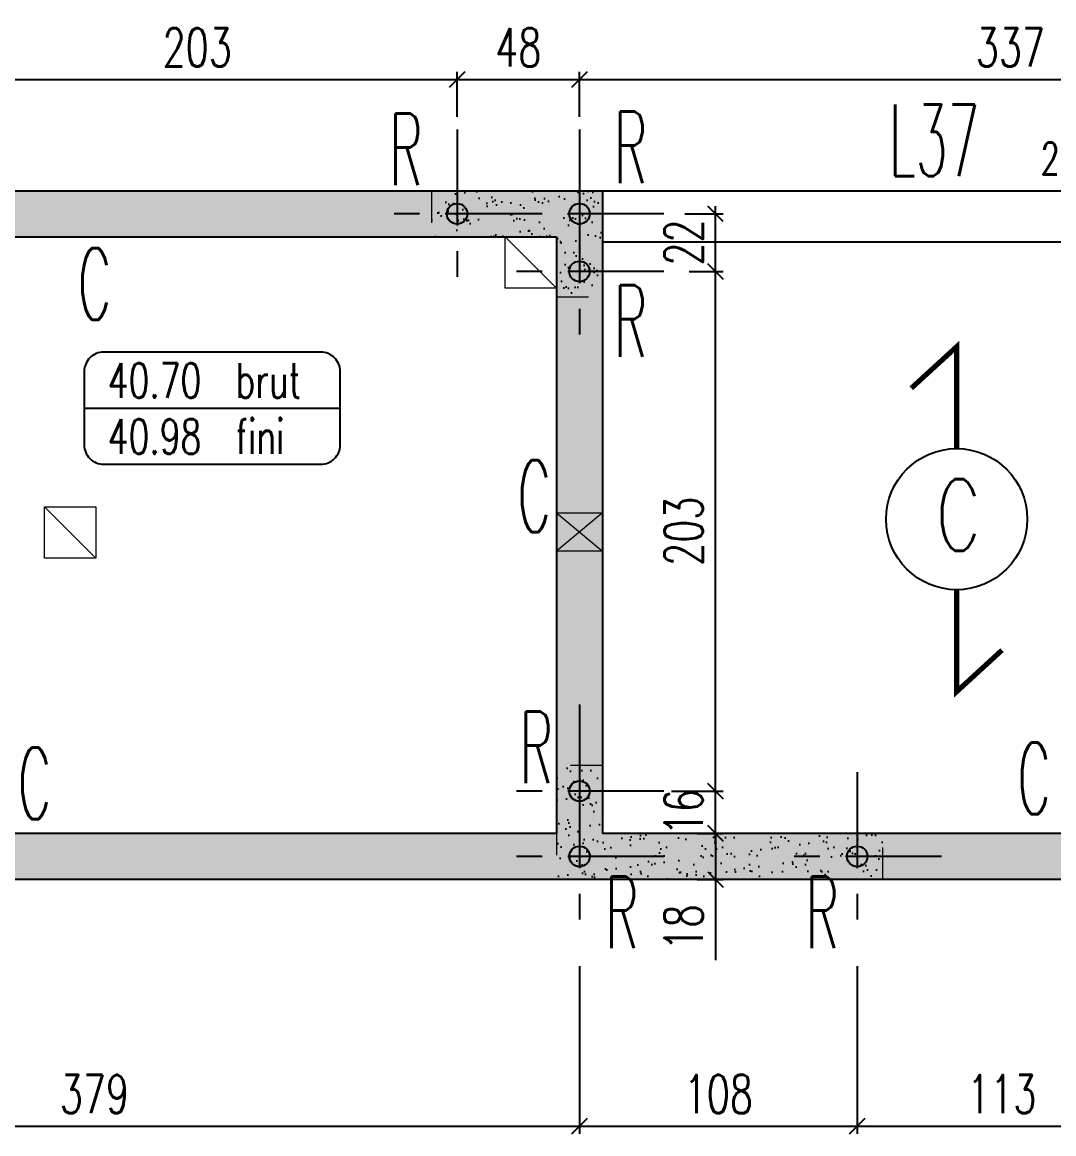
# Model space of a CAD drawing. Extents: x 308 to 787, y -199 to -146.
# Drawn here: x 412.823 to 416.853, y -185.29 to -180.948 of the extents above; entities that cross this region are included whole.
import ezdxf
from ezdxf.enums import TextEntityAlignment as Align

# ---------------------------------------------------------------- set-up
doc = ezdxf.new("R2010")
doc.units = 0
doc.header["$LTSCALE"] = 0.5
doc.header["$MEASUREMENT"] = 0
for name, pattern in [('AXES2', [1.125, 0.75, -0.125, 0.125, -0.125]), ('CACHE', [0.375, 0.25, -0.125]), ('DISCONTINU2', [0.375, 0.25, -0.125])]:
    doc.linetypes.add(name, pattern=pattern)
doc.layers.get('DEFPOINTS').update_dxf_attribs({"linetype": 'CONTINUOUS'})
doc.layers.add('00 - RESERVATIONS SPEC Plombier', color=90, linetype='CONTINUOUS', lineweight=20)
for name, color, linetype in [('AXES', 6, 'AXES2'), ('COTATION', 7, 'CONTINUOUS'), ('HABILLAGE', 7, 'CONTINUOUS'), ('MURS', 3, 'CONTINUOUS'), ('PLANCHER', 7, 'CONTINUOUS'), ('POCHAGE', 254, 'CONTINUOUS'), ('POUTRES', 2, 'CONTINUOUS'), ('RAID', 1, 'CONTINUOUS'), ('RDC', 7, 'DISCONTINU2'), ('REPERAGE', 4, 'CONTINUOUS'), ('REPERE-CHAI', 4, 'CONTINUOUS'), ('REPERE-POUT', 4, 'CONTINUOUS'), ('REPERE-RAID', 4, 'CONTINUOUS')]:
    doc.layers.add(name, color=color, linetype=linetype)
doc.styles.add('ROMANS8', font='romans.shx', dxfattribs={"width": 0.7})
doc.styles.get("Standard").update_dxf_attribs({"font": 'txt.shx'})
doc.dimstyles.new('COT50 cm', dxfattribs={"dimtxt": 0.15, "dimasz": 0.06, "dimexe": 0.03, "dimexo": 0.1, "dimgap": 0.05, "dimtad": 1, "dimdec": 0, "dimlfac": 100, "dimzin": 0, "dimdsep": 46, "dimtxsty": 'ROMANS8', "dimblk1": 'OBLIQUE', "dimblk2": 'OBLIQUE', "dimsah": 1, "dimcen": 0.03, "dimdle": 0.03, "dimclrt": 1, "dimadec": 0, "dimazin": 0, "dimtfac": 1, "dimtdec": 0, "dimtmove": 0, "dimatfit": 3, "dimfxl": 0, "dimtolj": 1, "dimtzin": 0, "dimlwd": -1, "dimlwe": -1, "dimarcsym": 0})
pattern_1 = [(37.5, (-167.69736, -4e-07), (-0.004409535, 0.134877664), [0, -0.1064, 0, -0.119, 0, -0.11375]), (7.5, (-167.69736, -4e-07), (0.12388437, 0.197550225), [0, -0.0574, 0, -0.0959, 0, -0.03675]), (327.5, (-167.78346, -4e-07), (0.21798993, 0.000396134), [0, -0.035, 0, -0.126, 0, -0.1645]), (317.5, (-167.78346, -4e-07), (0.21042886, 0.06143729), [0, -0.0175, 0, -0.0826, 0, -0.0945])]
pattern_2 = [(37.5, (-513.79323, 160.44126), (-0.004409535, 0.134877664), [0, -0.1064, 0, -0.119, 0, -0.11375]), (7.5, (-513.79323, 160.44126), (0.12388437, 0.197550225), [0, -0.0574, 0, -0.0959, 0, -0.03675]), (327.5, (-513.87933, 160.44126), (0.21798993, 0.000396134), [0, -0.035, 0, -0.126, 0, -0.1645]), (317.5, (-513.87933, 160.44126), (0.21042886, 0.06143729), [0, -0.0175, 0, -0.0826, 0, -0.0945])]

# ---------------------------------------------------------------- blocks, each defined once
blk = doc.blocks.new('139')
at = {"layer": 'HABILLAGE', "color": 7}
blk.add_line((-0.6648, 0), (0.6648, 0), dxfattribs=at)
at = {"layer": 'HABILLAGE'}
blk.add_lwpolyline([(-0.5648, -0.291), (0.5648, -0.291, 0.414214), (0.6648, -0.191), (0.6648, 0.191, 0.414214), (0.5648, 0.291), (-0.5648, 0.291, 0.414214), (-0.6648, 0.191), (-0.6648, -0.191, 0.414214)], format="xyb", close=True, dxfattribs=at)
at = {"layer": 'HABILLAGE', "color": 1, "width": 0.7}
for s, p in [('brut', (0.1215, 0.054)), ('fini', (0.1215, -0.237))]:
    blk.add_text(s, height=0.18, dxfattribs=at).set_placement(p)
for tag, p in [('NIVBRUT', (-0.5425, 0.054)), ('NIVFINI', (-0.5425, -0.237))]:
    blk.add_attdef(tag, p, '', height=0.18, dxfattribs=at)
blk = doc.blocks.new('_Oblique')
at = {"layer": 'COTATION', "color": 0, "lineweight": -2}
blk.add_line((-0.5, -0.5), (0.5, 0.5), dxfattribs=at)
blk = doc.blocks.new('*D437')
at = {"layer": 'COTATION', "color": 0, "transparency": 16777216}
for p, q in [((415.4593, -184.1162), (415.5615, -184.1162)), ((415.5315, -184.1162), (415.5315, -184.3263)), ((415.4593, -184.2963), (415.5615, -184.2963)), ((415.5315, -184.2963), (415.5315, -184.6113))]:
    blk.add_line(p, q, dxfattribs=at)
at = {"layer": 'DEFPOINTS', "color": 0, "transparency": 16777216}
for p in [(415.3593, -184.1162), (415.5315, -184.1162), (415.3593, -184.2963)]:
    blk.add_point(p, dxfattribs=at)
at = {"layer": 'COTATION', "color": 0, "transparency": 16777216, "xscale": 0.06, "yscale": 0.06, "zscale": 0.06}
for p, rotation in [((415.5315, -184.1162), 90), ((415.5315, -184.2963), 270)]:
    blk.add_blockref('_Oblique', p, dxfattribs=dict(at, rotation=rotation))
at = {"layer": 'COTATION', "color": 1, "transparency": 16777216, "insert": (415.4065, -184.4838), "char_height": 0.15, "attachment_point": 5, "rotation": 90, "style": 'ROMANS8'}
blk.add_mtext('\\A1;18', dxfattribs=at)
blk = doc.blocks.new('*D438')
at = {"layer": 'COTATION', "color": 0, "transparency": 16777216}
for p, q in [((415.5315, -184.1462), (415.5315, -183.9213)), ((415.3594, -183.9513), (415.5615, -183.9513)), ((415.4593, -184.1162), (415.5615, -184.1162))]:
    blk.add_line(p, q, dxfattribs=at)
at = {"layer": 'DEFPOINTS', "color": 0, "transparency": 16777216}
for p in [(415.2594, -183.9513), (415.5315, -183.9513), (415.3593, -184.1162)]:
    blk.add_point(p, dxfattribs=at)
at = {"layer": 'COTATION', "color": 0, "transparency": 16777216, "xscale": 0.06, "yscale": 0.06, "zscale": 0.06}
for p, rotation in [((415.5315, -183.9513), 90), ((415.5315, -184.1162), 270)]:
    blk.add_blockref('_Oblique', p, dxfattribs=dict(at, rotation=rotation))
at = {"layer": 'COTATION', "color": 1, "transparency": 16777216, "insert": (415.4065, -184.0337), "char_height": 0.15, "attachment_point": 5, "rotation": 90, "style": 'ROMANS8'}
blk.add_mtext('\\A1;16', dxfattribs=at)
blk = doc.blocks.new('*D439')
at = {"layer": 'COTATION', "color": 0, "transparency": 16777216}
for p, q in [((415.5315, -183.9813), (415.5315, -181.8913)), ((415.4285, -181.9213), (415.5615, -181.9213)), ((415.3594, -183.9513), (415.5615, -183.9513))]:
    blk.add_line(p, q, dxfattribs=at)
at = {"layer": 'DEFPOINTS', "color": 0, "transparency": 16777216}
for p in [(415.3285, -181.9213), (415.5315, -181.9213), (415.2594, -183.9513)]:
    blk.add_point(p, dxfattribs=at)
at = {"layer": 'COTATION', "color": 0, "transparency": 16777216, "xscale": 0.06, "yscale": 0.06, "zscale": 0.06}
for p, rotation in [((415.5315, -181.9213), 90), ((415.5315, -183.9513), 270)]:
    blk.add_blockref('_Oblique', p, dxfattribs=dict(at, rotation=rotation))
at = {"layer": 'COTATION', "color": 1, "transparency": 16777216, "insert": (415.4065, -182.9363), "char_height": 0.15, "attachment_point": 5, "rotation": 90, "style": 'ROMANS8'}
blk.add_mtext('\\A1;203', dxfattribs=at)
blk = doc.blocks.new('*D440')
at = {"layer": 'COTATION', "color": 0, "transparency": 16777216}
for p, q in [((415.5315, -181.9513), (415.5315, -181.6663)), ((415.411, -181.6963), (415.5615, -181.6963)), ((415.4285, -181.9213), (415.5615, -181.9213))]:
    blk.add_line(p, q, dxfattribs=at)
at = {"layer": 'DEFPOINTS', "color": 0, "transparency": 16777216}
for p in [(415.311, -181.6963), (415.5315, -181.6963), (415.3285, -181.9213)]:
    blk.add_point(p, dxfattribs=at)
at = {"layer": 'COTATION', "color": 0, "transparency": 16777216, "xscale": 0.06, "yscale": 0.06, "zscale": 0.06}
for p, rotation in [((415.5315, -181.6963), 90), ((415.5315, -181.9213), 270)]:
    blk.add_blockref('_Oblique', p, dxfattribs=dict(at, rotation=rotation))
at = {"layer": 'COTATION', "color": 1, "transparency": 16777216, "insert": (415.4065, -181.8088), "char_height": 0.15, "attachment_point": 5, "rotation": 90, "style": 'ROMANS8'}
blk.add_mtext('\\A1;22', dxfattribs=at)
blk = doc.blocks.new('*D657')
at = {"layer": 'COTATION', "color": 0, "transparency": 16777216}
for p, q in [((411.2097, -184.3963), (411.2097, -185.2895)), ((414.9999, -184.6351), (414.9999, -185.2895)), ((411.1797, -185.2595), (415.0299, -185.2595))]:
    blk.add_line(p, q, dxfattribs=at)
at = {"layer": 'DEFPOINTS', "color": 0, "transparency": 16777216}
for p in [(411.2097, -184.2963), (414.9999, -184.5351), (414.9999, -185.2595)]:
    blk.add_point(p, dxfattribs=at)
at = {"layer": 'COTATION', "color": 0, "transparency": 16777216, "xscale": 0.06, "yscale": 0.06, "zscale": 0.06, "rotation": 180}
blk.add_blockref('_Oblique', (411.2097, -185.2595), dxfattribs=at)
at = {"layer": 'COTATION', "color": 0, "transparency": 16777216, "xscale": 0.06, "yscale": 0.06, "zscale": 0.06}
blk.add_blockref('_Oblique', (414.9999, -185.2595), dxfattribs=at)
at = {"layer": 'COTATION', "color": 1, "transparency": 16777216, "insert": (413.1048, -185.1345), "char_height": 0.15, "attachment_point": 5, "style": 'ROMANS8'}
blk.add_mtext('\\A1;379', dxfattribs=at)
blk = doc.blocks.new('*D658')
at = {"layer": 'COTATION', "color": 0, "transparency": 16777216}
for p, q in [((414.9999, -184.6351), (414.9999, -185.2895)), ((416.0846, -184.6351), (416.0846, -185.2895)), ((414.9699, -185.2595), (416.1146, -185.2595))]:
    blk.add_line(p, q, dxfattribs=at)
at = {"layer": 'DEFPOINTS', "color": 0, "transparency": 16777216}
for p in [(414.9999, -184.5351), (416.0846, -184.5351), (416.0846, -185.2595)]:
    blk.add_point(p, dxfattribs=at)
at = {"layer": 'COTATION', "color": 0, "transparency": 16777216, "xscale": 0.06, "yscale": 0.06, "zscale": 0.06, "rotation": 180}
blk.add_blockref('_Oblique', (414.9999, -185.2595), dxfattribs=at)
at = {"layer": 'COTATION', "color": 0, "transparency": 16777216, "xscale": 0.06, "yscale": 0.06, "zscale": 0.06}
blk.add_blockref('_Oblique', (416.0846, -185.2595), dxfattribs=at)
at = {"layer": 'COTATION', "color": 1, "transparency": 16777216, "insert": (415.5423, -185.1345), "char_height": 0.15, "attachment_point": 5, "style": 'ROMANS8'}
blk.add_mtext('\\A1;108', dxfattribs=at)
blk = doc.blocks.new('*D659')
at = {"layer": 'COTATION', "color": 0, "transparency": 16777216}
for p, q in [((416.0846, -184.6351), (416.0846, -185.2895)), ((417.2143, -184.6351), (417.2143, -185.2895)), ((416.0546, -185.2595), (417.2443, -185.2595))]:
    blk.add_line(p, q, dxfattribs=at)
at = {"layer": 'DEFPOINTS', "color": 0, "transparency": 16777216}
for p in [(416.0846, -184.5351), (417.2143, -184.5351), (417.2143, -185.2595)]:
    blk.add_point(p, dxfattribs=at)
at = {"layer": 'COTATION', "color": 0, "transparency": 16777216, "xscale": 0.06, "yscale": 0.06, "zscale": 0.06, "rotation": 180}
blk.add_blockref('_Oblique', (416.0846, -185.2595), dxfattribs=at)
at = {"layer": 'COTATION', "color": 0, "transparency": 16777216, "xscale": 0.06, "yscale": 0.06, "zscale": 0.06}
blk.add_blockref('_Oblique', (417.2143, -185.2595), dxfattribs=at)
at = {"layer": 'COTATION', "color": 1, "transparency": 16777216, "insert": (416.6495, -185.1345), "char_height": 0.15, "attachment_point": 5, "style": 'ROMANS8'}
blk.add_mtext('\\A1;113', dxfattribs=at)
blk = doc.blocks.new('*D667')
at = {"layer": 'COTATION', "color": 0, "transparency": 16777216}
for p, q in [((412.4915, -181.2674), (412.4915, -181.1417)), ((414.5215, -181.3171), (414.5215, -181.1417)), ((412.4615, -181.1717), (414.5515, -181.1717))]:
    blk.add_line(p, q, dxfattribs=at)
at = {"layer": 'DEFPOINTS', "color": 0, "transparency": 16777216}
for p in [(414.5215, -181.1717), (412.4915, -181.3674), (414.5215, -181.4171)]:
    blk.add_point(p, dxfattribs=at)
at = {"layer": 'COTATION', "color": 0, "transparency": 16777216, "xscale": 0.06, "yscale": 0.06, "zscale": 0.06, "rotation": 180}
blk.add_blockref('_Oblique', (412.4915, -181.1717), dxfattribs=at)
at = {"layer": 'COTATION', "color": 0, "transparency": 16777216, "xscale": 0.06, "yscale": 0.06, "zscale": 0.06}
blk.add_blockref('_Oblique', (414.5215, -181.1717), dxfattribs=at)
at = {"layer": 'COTATION', "color": 1, "transparency": 16777216, "insert": (413.5065, -181.0467), "char_height": 0.15, "attachment_point": 5, "style": 'ROMANS8'}
blk.add_mtext('\\A1;203', dxfattribs=at)
blk = doc.blocks.new('*D668')
at = {"layer": 'COTATION', "color": 0, "transparency": 16777216}
for p, q in [((414.5215, -181.3171), (414.5215, -181.1417)), ((414.9999, -181.3171), (414.9999, -181.1417)), ((414.4915, -181.1717), (415.0299, -181.1717))]:
    blk.add_line(p, q, dxfattribs=at)
at = {"layer": 'DEFPOINTS', "color": 0, "transparency": 16777216}
for p in [(414.9999, -181.1717), (414.5215, -181.4171), (414.9999, -181.4171)]:
    blk.add_point(p, dxfattribs=at)
at = {"layer": 'COTATION', "color": 0, "transparency": 16777216, "xscale": 0.06, "yscale": 0.06, "zscale": 0.06, "rotation": 180}
blk.add_blockref('_Oblique', (414.5215, -181.1717), dxfattribs=at)
at = {"layer": 'COTATION', "color": 0, "transparency": 16777216, "xscale": 0.06, "yscale": 0.06, "zscale": 0.06}
blk.add_blockref('_Oblique', (414.9999, -181.1717), dxfattribs=at)
at = {"layer": 'COTATION', "color": 1, "transparency": 16777216, "insert": (414.7607, -181.0467), "char_height": 0.15, "attachment_point": 5, "style": 'ROMANS8'}
blk.add_mtext('\\A1;48', dxfattribs=at)
blk = doc.blocks.new('*D669')
at = {"layer": 'COTATION', "color": 0, "transparency": 16777216}
for p, q in [((414.9999, -181.3171), (414.9999, -181.1417)), ((418.3663, -181.2756), (418.3663, -181.1417)), ((414.9699, -181.1717), (418.3963, -181.1717))]:
    blk.add_line(p, q, dxfattribs=at)
at = {"layer": 'DEFPOINTS', "color": 0, "transparency": 16777216}
for p in [(418.3663, -181.1717), (418.3663, -181.3756), (414.9999, -181.4171)]:
    blk.add_point(p, dxfattribs=at)
at = {"layer": 'COTATION', "color": 0, "transparency": 16777216, "xscale": 0.06, "yscale": 0.06, "zscale": 0.06, "rotation": 180}
blk.add_blockref('_Oblique', (414.9999, -181.1717), dxfattribs=at)
at = {"layer": 'COTATION', "color": 0, "transparency": 16777216, "xscale": 0.06, "yscale": 0.06, "zscale": 0.06}
blk.add_blockref('_Oblique', (418.3663, -181.1717), dxfattribs=at)
at = {"layer": 'COTATION', "color": 1, "transparency": 16777216, "insert": (416.6831, -181.0467), "char_height": 0.15, "attachment_point": 5, "style": 'ROMANS8'}
blk.add_mtext('\\A1;337', dxfattribs=at)
blk = doc.blocks.new('A$C6B096A38')
at = {"layer": 'POCHAGE'}
h = blk.add_hatch(dxfattribs=at)
h.set_pattern_fill('AR-SAND', color=0, scale=0.07)
h.set_pattern_definition(pattern_2)
h.paths.add_polyline_path([(68.9938, -21.165), (68.3257, -21.165), (68.3257, -21.345), (68.8138, -21.345), (68.8138, -21.58), (68.9938, -21.58)])
h = blk.add_hatch(dxfattribs=at)
h.set_pattern_fill('AR-SAND', color=0, scale=0.07)
h.set_pattern_definition(pattern_2)
h.paths.add_polyline_path([(70.0888, -23.6749), (68.9938, -23.6749), (68.9938, -23.41), (68.8138, -23.41), (68.8138, -23.855), (70.0888, -23.855)])
at = {"layer": 'AXES', "color": 1}
for p, q in [((68.4256, -20.9261), (68.4256, -21.5839)), ((68.904, -20.9261), (68.904, -21.5839)), ((68.9038, -21.1511), (68.9038, -21.8089)), ((68.7545, -21.255), (68.0967, -21.255)), ((69.2329, -21.255), (68.5752, -21.255)), ((69.2327, -21.48), (68.5749, -21.48)), ((68.9038, -23.1711), (68.9038, -23.8289)), ((68.904, -23.4361), (68.904, -24.0939)), ((69.9888, -23.4361), (69.9888, -24.0938)), ((69.2327, -23.51), (68.5749, -23.51)), ((69.2329, -23.765), (68.5752, -23.765)), ((70.3176, -23.7649), (69.6599, -23.7649))]:
    blk.add_line(p, q, dxfattribs=at)
at = {"layer": 'RAID'}
for centre in [(68.4256, -21.255), (68.904, -21.255), (68.9038, -21.48), (68.9038, -23.51), (68.904, -23.765), (69.9888, -23.7649)]:
    blk.add_circle(centre, 0.04, dxfattribs=at)
at = {"layer": 'RDC', "linetype": 'CACHE', "lineweight": 15}
for points in [[(68.9938, -21.165), (68.3257, -21.165), (68.3257, -21.345), (68.8138, -21.345), (68.8138, -21.58), (68.9938, -21.58)], [(70.0888, -23.855), (70.0888, -23.6749), (68.9938, -23.6749), (68.9938, -23.41), (68.8138, -23.41), (68.8138, -23.855)]]:
    blk.add_lwpolyline(points, close=True, dxfattribs=at)

msp = doc.modelspace()

# ---------------------------------------------------------------- hatches: boundary and pattern name
at = {"layer": 'POCHAGE'}
h = msp.add_hatch(color=256, dxfattribs=at)
h.dxf.hatch_style = 1
h.paths.add_polyline_path([(414.9099, -184.1162), (411.2099, -184.1162), (411.2099, -184.2962), (414.9099, -184.2962), (425.7068, -184.2963), (425.7068, -184.1163), (415.0899, -184.1162), (415.0899, -181.6063), (411.0899, -181.6063), (411.0899, -181.7863), (414.9099, -181.7863)])
h.paths.add_polyline_path([(415.0399, -183.9513, -1), (414.9599, -183.9513, -1)], flags=16)
h.paths.add_polyline_path([(415.0399, -184.2063, -1), (414.9599, -184.2063, -1)], flags=16)
h.paths.add_polyline_path([(414.9597, -181.9213, -1), (415.0397, -181.9213, -1)], flags=16)
h.paths.add_polyline_path([(414.9599, -181.6963, -1), (415.0399, -181.6963, -1)], flags=16)
h.paths.add_polyline_path([(414.4815, -181.6963, -1), (414.5615, -181.6963, -1)], flags=16)
h.paths.add_polyline_path([(416.1246, -184.2062, -1), (416.0446, -184.2062, -1)], flags=16)
h.paths.add_polyline_path([(417.2543, -184.2063, -1), (417.1743, -184.2063, -1)], flags=16)
h.paths.add_polyline_path([(412.4515, -181.6963, -1), (412.5315, -181.6963, -1)], flags=16)
h.paths.add_polyline_path([(418.4965, -184.1963, -1), (418.4165, -184.1963, -1)], flags=16)
h.paths.add_polyline_path([(419.7381, -184.2063, -1), (419.6581, -184.2063, -1)], flags=16)
h.paths.add_polyline_path([(420.8684, -184.2063, -1), (420.7884, -184.2063, -1)], flags=16)
h.paths.add_polyline_path([(421.9537, -184.2063, -1), (421.8737, -184.2063, -1)], flags=16)
h = msp.add_hatch(dxfattribs=at)
h.set_pattern_fill('AR-SAND', color=0, scale=0.07)
h.set_pattern_definition(pattern_1)
h.paths.add_polyline_path([(414.9097, -181.7863), (414.9097, -182.0213), (415.0897, -182.0213), (415.0897, -181.6063), (414.4215, -181.6063), (414.4215, -181.7863)])
h = msp.add_hatch(dxfattribs=at)
h.set_pattern_fill('AR-SAND', color=0, scale=0.07)
h.set_pattern_definition(pattern_1)
h.paths.add_polyline_path([(414.9097, -181.7863), (414.9097, -182.0213), (415.0897, -182.0213), (415.0897, -181.6063), (414.4215, -181.6063), (414.4215, -181.7863)])
h = msp.add_hatch(dxfattribs=at)
h.set_pattern_fill('AR-SAND', color=0, scale=0.07)
h.set_pattern_definition(pattern_1)
h.paths.add_polyline_path([(414.9097, -181.7863), (414.9097, -182.0213), (415.0897, -182.0213), (415.0897, -181.6063), (414.4215, -181.6063), (414.4215, -181.7863)])
h = msp.add_hatch(dxfattribs=at)
h.set_pattern_fill('AR-SAND', color=0, scale=0.07)
h.set_pattern_definition(pattern_1)
h.paths.add_polyline_path([(414.9097, -181.7863), (414.9097, -182.0213), (415.0897, -182.0213), (415.0897, -181.6063), (414.4215, -181.6063), (414.4215, -181.7863)])
h = msp.add_hatch(dxfattribs=at)
h.set_pattern_fill('AR-SAND', color=0, scale=0.07)
h.set_pattern_definition(pattern_1)
h.paths.add_polyline_path([(414.9097, -181.7863), (414.9097, -182.0213), (415.0897, -182.0213), (415.0897, -181.6063), (414.4215, -181.6063), (414.4215, -181.7863)])
h = msp.add_hatch(dxfattribs=at)
h.set_pattern_fill('AR-SAND', color=0, scale=0.07)
h.set_pattern_definition(pattern_1)
h.paths.add_polyline_path([(414.9097, -181.7863), (414.9097, -182.0213), (415.0897, -182.0213), (415.0897, -181.6063), (414.4215, -181.6063), (414.4215, -181.7863)])
h = msp.add_hatch(dxfattribs=at)
h.set_pattern_fill('AR-SAND', color=0, scale=0.07)
h.set_pattern_definition(pattern_1)
h.paths.add_polyline_path([(414.9097, -181.7863), (414.9097, -182.0213), (415.0897, -182.0213), (415.0897, -181.6063), (414.4215, -181.6063), (414.4215, -181.7863)])
h = msp.add_hatch(dxfattribs=at)
h.set_pattern_fill('AR-SAND', color=0, scale=0.07)
h.set_pattern_definition(pattern_1)
h.paths.add_polyline_path([(414.9097, -181.7863), (414.9097, -182.0213), (415.0897, -182.0213), (415.0897, -181.6063), (414.4215, -181.6063), (414.4215, -181.7863)])
h = msp.add_hatch(dxfattribs=at)
h.set_pattern_fill('AR-SAND', color=0, scale=0.07)
h.set_pattern_definition(pattern_1)
h.paths.add_polyline_path([(414.9097, -181.7863), (414.9097, -182.0213), (415.0897, -182.0213), (415.0897, -181.6063), (414.4215, -181.6063), (414.4215, -181.7863)])
h = msp.add_hatch(dxfattribs=at)
h.set_pattern_fill('AR-SAND', color=0, scale=0.07)
h.set_pattern_definition(pattern_1)
h.paths.add_polyline_path([(414.9097, -181.7863), (414.9097, -182.0213), (415.0897, -182.0213), (415.0897, -181.6063), (414.4215, -181.6063), (414.4215, -181.7863)])
h = msp.add_hatch(dxfattribs=at)
h.set_pattern_fill('AR-SAND', color=0, scale=0.07)
h.set_pattern_definition(pattern_1)
h.paths.add_polyline_path([(414.9097, -181.7863), (414.9097, -182.0213), (415.0897, -182.0213), (415.0897, -181.6063), (414.4215, -181.6063), (414.4215, -181.7863)])
h = msp.add_hatch(dxfattribs=at)
h.set_pattern_fill('AR-SAND', color=0, scale=0.07)
h.set_pattern_definition(pattern_1)
h.paths.add_polyline_path([(414.9097, -181.7863), (414.9097, -182.0213), (415.0897, -182.0213), (415.0897, -181.6063), (414.4215, -181.6063), (414.4215, -181.7863)])
h = msp.add_hatch(dxfattribs=at)
h.set_pattern_fill('AR-SAND', color=0, scale=0.07)
h.set_pattern_definition(pattern_1)
h.paths.add_polyline_path([(414.9097, -181.7863), (414.9097, -182.0213), (415.0897, -182.0213), (415.0897, -181.6063), (414.4215, -181.6063), (414.4215, -181.7863)])
h = msp.add_hatch(dxfattribs=at)
h.set_pattern_fill('AR-SAND', color=0, scale=0.07)
h.set_pattern_definition(pattern_1)
h.paths.add_polyline_path([(414.9097, -181.7863), (414.9097, -182.0213), (415.0897, -182.0213), (415.0897, -181.6063), (414.4215, -181.6063), (414.4215, -181.7863)])
h = msp.add_hatch(dxfattribs=at)
h.set_pattern_fill('AR-SAND', color=0, scale=0.07)
h.set_pattern_definition(pattern_1)
h.paths.add_polyline_path([(414.9097, -181.7863), (414.9097, -182.0213), (415.0897, -182.0213), (415.0897, -181.6063), (414.4215, -181.6063), (414.4215, -181.7863)])
h = msp.add_hatch(dxfattribs=at)
h.set_pattern_fill('AR-SAND', color=0, scale=0.07)
h.set_pattern_definition(pattern_1)
h.paths.add_polyline_path([(414.9097, -181.7863), (414.9097, -182.0213), (415.0897, -182.0213), (415.0897, -181.6063), (414.4215, -181.6063), (414.4215, -181.7863)])
h = msp.add_hatch(dxfattribs=at)
h.set_pattern_fill('AR-SAND', color=0, scale=0.07)
h.set_pattern_definition(pattern_1)
h.paths.add_polyline_path([(414.9097, -181.7863), (414.9097, -182.0213), (415.0897, -182.0213), (415.0897, -181.6063), (414.4215, -181.6063), (414.4215, -181.7863)])
h = msp.add_hatch(dxfattribs=at)
h.set_pattern_fill('AR-SAND', color=0, scale=0.07)
h.set_pattern_definition(pattern_1)
h.paths.add_polyline_path([(414.9097, -181.7863), (414.9097, -182.0213), (415.0897, -182.0213), (415.0897, -181.6063), (414.4215, -181.6063), (414.4215, -181.7863)])
h = msp.add_hatch(dxfattribs=at)
h.set_pattern_fill('AR-SAND', color=0, scale=0.07)
h.set_pattern_definition(pattern_1)
h.paths.add_polyline_path([(414.9097, -181.7863), (414.9097, -182.0213), (415.0897, -182.0213), (415.0897, -181.6063), (414.4215, -181.6063), (414.4215, -181.7863)])
h = msp.add_hatch(dxfattribs=at)
h.set_pattern_fill('AR-SAND', color=0, scale=0.07)
h.set_pattern_definition(pattern_1)
h.paths.add_polyline_path([(414.9097, -181.7863), (414.9097, -182.0213), (415.0897, -182.0213), (415.0897, -181.6063), (414.4215, -181.6063), (414.4215, -181.7863)])
h = msp.add_hatch(dxfattribs=at)
h.set_pattern_fill('AR-SAND', color=0, scale=0.07)
h.set_pattern_definition(pattern_1)
h.paths.add_polyline_path([(414.9097, -181.7863), (414.9097, -182.0213), (415.0897, -182.0213), (415.0897, -181.6063), (414.4215, -181.6063), (414.4215, -181.7863)])
h = msp.add_hatch(dxfattribs=at)
h.set_pattern_fill('AR-SAND', color=0, scale=0.07)
h.set_pattern_definition(pattern_1)
h.paths.add_polyline_path([(414.9097, -181.7863), (414.9097, -182.0213), (415.0897, -182.0213), (415.0897, -181.6063), (414.4215, -181.6063), (414.4215, -181.7863)])
h = msp.add_hatch(dxfattribs=at)
h.set_pattern_fill('AR-SAND', color=0, scale=0.07)
h.set_pattern_definition(pattern_1)
h.paths.add_polyline_path([(414.9097, -181.7863), (414.9097, -182.0213), (415.0897, -182.0213), (415.0897, -181.6063), (414.4215, -181.6063), (414.4215, -181.7863)])
h = msp.add_hatch(dxfattribs=at)
h.set_pattern_fill('AR-SAND', color=0, scale=0.07)
h.set_pattern_definition(pattern_1)
h.paths.add_polyline_path([(414.9097, -181.7863), (414.9097, -182.0213), (415.0897, -182.0213), (415.0897, -181.6063), (414.4215, -181.6063), (414.4215, -181.7863)])
h = msp.add_hatch(dxfattribs=at)
h.set_pattern_fill('AR-SAND', color=0, scale=0.07)
h.set_pattern_definition(pattern_1)
h.paths.add_polyline_path([(414.9097, -181.7863), (414.9097, -182.0213), (415.0897, -182.0213), (415.0897, -181.6063), (414.4215, -181.6063), (414.4215, -181.7863)])
h = msp.add_hatch(dxfattribs=at)
h.set_pattern_fill('AR-SAND', color=0, scale=0.07)
h.set_pattern_definition(pattern_1)
h.paths.add_polyline_path([(414.9097, -181.7863), (414.9097, -182.0213), (415.0897, -182.0213), (415.0897, -181.6063), (414.4215, -181.6063), (414.4215, -181.7863)])
h = msp.add_hatch(dxfattribs=at)
h.set_pattern_fill('AR-SAND', color=0, scale=0.07)
h.set_pattern_definition(pattern_1)
h.paths.add_polyline_path([(414.9097, -181.7863), (414.9097, -182.0213), (415.0897, -182.0213), (415.0897, -181.6063), (414.4215, -181.6063), (414.4215, -181.7863)])
h = msp.add_hatch(dxfattribs=at)
h.set_pattern_fill('AR-SAND', color=0, scale=0.07)
h.set_pattern_definition(pattern_1)
h.paths.add_polyline_path([(414.9097, -181.7863), (414.9097, -182.0213), (415.0897, -182.0213), (415.0897, -181.6063), (414.4215, -181.6063), (414.4215, -181.7863)])
h = msp.add_hatch(dxfattribs=at)
h.set_pattern_fill('AR-SAND', color=0, scale=0.07)
h.set_pattern_definition(pattern_1)
h.paths.add_polyline_path([(415.0897, -184.1162), (415.0897, -183.8513), (414.9097, -183.8513), (414.9097, -184.2963), (416.1846, -184.2963), (416.1846, -184.1162)])
h = msp.add_hatch(dxfattribs=at)
h.set_pattern_fill('AR-SAND', color=0, scale=0.07)
h.set_pattern_definition(pattern_1)
h.paths.add_polyline_path([(415.0897, -184.1162), (415.0897, -183.8513), (414.9097, -183.8513), (414.9097, -184.2963), (416.1846, -184.2963), (416.1846, -184.1162)])
h = msp.add_hatch(dxfattribs=at)
h.set_pattern_fill('AR-SAND', color=0, scale=0.07)
h.set_pattern_definition(pattern_1)
h.paths.add_polyline_path([(415.0897, -184.1162), (415.0897, -183.8513), (414.9097, -183.8513), (414.9097, -184.2963), (416.1846, -184.2963), (416.1846, -184.1162)])
h = msp.add_hatch(dxfattribs=at)
h.set_pattern_fill('AR-SAND', color=0, scale=0.07)
h.set_pattern_definition(pattern_1)
h.paths.add_polyline_path([(415.0897, -184.1162), (415.0897, -183.8513), (414.9097, -183.8513), (414.9097, -184.2963), (416.1846, -184.2963), (416.1846, -184.1162)])
h = msp.add_hatch(dxfattribs=at)
h.set_pattern_fill('AR-SAND', color=0, scale=0.07)
h.set_pattern_definition(pattern_1)
h.paths.add_polyline_path([(415.0897, -184.1162), (415.0897, -183.8513), (414.9097, -183.8513), (414.9097, -184.2963), (416.1846, -184.2963), (416.1846, -184.1162)])
h = msp.add_hatch(dxfattribs=at)
h.set_pattern_fill('AR-SAND', color=0, scale=0.07)
h.set_pattern_definition(pattern_1)
h.paths.add_polyline_path([(415.0897, -184.1162), (415.0897, -183.8513), (414.9097, -183.8513), (414.9097, -184.2963), (416.1846, -184.2963), (416.1846, -184.1162)])
h = msp.add_hatch(dxfattribs=at)
h.set_pattern_fill('AR-SAND', color=0, scale=0.07)
h.set_pattern_definition(pattern_1)
h.paths.add_polyline_path([(415.0897, -184.1162), (415.0897, -183.8513), (414.9097, -183.8513), (414.9097, -184.2963), (416.1846, -184.2963), (416.1846, -184.1162)])
h = msp.add_hatch(dxfattribs=at)
h.set_pattern_fill('AR-SAND', color=0, scale=0.07)
h.set_pattern_definition(pattern_1)
h.paths.add_polyline_path([(415.0897, -184.1162), (415.0897, -183.8513), (414.9097, -183.8513), (414.9097, -184.2963), (416.1846, -184.2963), (416.1846, -184.1162)])
h = msp.add_hatch(dxfattribs=at)
h.set_pattern_fill('AR-SAND', color=0, scale=0.07)
h.set_pattern_definition(pattern_1)
h.paths.add_polyline_path([(415.0897, -184.1162), (415.0897, -183.8513), (414.9097, -183.8513), (414.9097, -184.2963), (416.1846, -184.2963), (416.1846, -184.1162)])
h = msp.add_hatch(dxfattribs=at)
h.set_pattern_fill('AR-SAND', color=0, scale=0.07)
h.set_pattern_definition(pattern_1)
h.paths.add_polyline_path([(415.0897, -184.1162), (415.0897, -183.8513), (414.9097, -183.8513), (414.9097, -184.2963), (416.1846, -184.2963), (416.1846, -184.1162)])
h = msp.add_hatch(dxfattribs=at)
h.set_pattern_fill('AR-SAND', color=0, scale=0.07)
h.set_pattern_definition(pattern_1)
h.paths.add_polyline_path([(415.0897, -184.1162), (415.0897, -183.8513), (414.9097, -183.8513), (414.9097, -184.2963), (416.1846, -184.2963), (416.1846, -184.1162)])
h = msp.add_hatch(dxfattribs=at)
h.set_pattern_fill('AR-SAND', color=0, scale=0.07)
h.set_pattern_definition(pattern_1)
h.paths.add_polyline_path([(415.0897, -184.1162), (415.0897, -183.8513), (414.9097, -183.8513), (414.9097, -184.2963), (416.1846, -184.2963), (416.1846, -184.1162)])
h = msp.add_hatch(dxfattribs=at)
h.set_pattern_fill('AR-SAND', color=0, scale=0.07)
h.set_pattern_definition(pattern_1)
h.paths.add_polyline_path([(415.0897, -184.1162), (415.0897, -183.8513), (414.9097, -183.8513), (414.9097, -184.2963), (416.1846, -184.2963), (416.1846, -184.1162)])
h = msp.add_hatch(dxfattribs=at)
h.set_pattern_fill('AR-SAND', color=0, scale=0.07)
h.set_pattern_definition(pattern_1)
h.paths.add_polyline_path([(415.0897, -184.1162), (415.0897, -183.8513), (414.9097, -183.8513), (414.9097, -184.2963), (416.1846, -184.2963), (416.1846, -184.1162)])
h = msp.add_hatch(dxfattribs=at)
h.set_pattern_fill('AR-SAND', color=0, scale=0.07)
h.set_pattern_definition(pattern_1)
h.paths.add_polyline_path([(415.0897, -184.1162), (415.0897, -183.8513), (414.9097, -183.8513), (414.9097, -184.2963), (416.1846, -184.2963), (416.1846, -184.1162)])
h = msp.add_hatch(dxfattribs=at)
h.set_pattern_fill('AR-SAND', color=0, scale=0.07)
h.set_pattern_definition(pattern_1)
h.paths.add_polyline_path([(415.0897, -184.1162), (415.0897, -183.8513), (414.9097, -183.8513), (414.9097, -184.2963), (416.1846, -184.2963), (416.1846, -184.1162)])
h = msp.add_hatch(dxfattribs=at)
h.set_pattern_fill('AR-SAND', color=0, scale=0.07)
h.set_pattern_definition(pattern_1)
h.paths.add_polyline_path([(415.0897, -184.1162), (415.0897, -183.8513), (414.9097, -183.8513), (414.9097, -184.2963), (416.1846, -184.2963), (416.1846, -184.1162)])
h = msp.add_hatch(dxfattribs=at)
h.set_pattern_fill('AR-SAND', color=0, scale=0.07)
h.set_pattern_definition(pattern_1)
h.paths.add_polyline_path([(415.0897, -184.1162), (415.0897, -183.8513), (414.9097, -183.8513), (414.9097, -184.2963), (416.1846, -184.2963), (416.1846, -184.1162)])
h = msp.add_hatch(dxfattribs=at)
h.set_pattern_fill('AR-SAND', color=0, scale=0.07)
h.set_pattern_definition(pattern_1)
h.paths.add_polyline_path([(415.0897, -184.1162), (415.0897, -183.8513), (414.9097, -183.8513), (414.9097, -184.2963), (416.1846, -184.2963), (416.1846, -184.1162)])
h = msp.add_hatch(dxfattribs=at)
h.set_pattern_fill('AR-SAND', color=0, scale=0.07)
h.set_pattern_definition(pattern_1)
h.paths.add_polyline_path([(415.0897, -184.1162), (415.0897, -183.8513), (414.9097, -183.8513), (414.9097, -184.2963), (416.1846, -184.2963), (416.1846, -184.1162)])
h = msp.add_hatch(dxfattribs=at)
h.set_pattern_fill('AR-SAND', color=0, scale=0.07)
h.set_pattern_definition(pattern_1)
h.paths.add_polyline_path([(415.0897, -184.1162), (415.0897, -183.8513), (414.9097, -183.8513), (414.9097, -184.2963), (416.1846, -184.2963), (416.1846, -184.1162)])
h = msp.add_hatch(dxfattribs=at)
h.set_pattern_fill('AR-SAND', color=0, scale=0.07)
h.set_pattern_definition(pattern_1)
h.paths.add_polyline_path([(415.0897, -184.1162), (415.0897, -183.8513), (414.9097, -183.8513), (414.9097, -184.2963), (416.1846, -184.2963), (416.1846, -184.1162)])
h = msp.add_hatch(dxfattribs=at)
h.set_pattern_fill('AR-SAND', color=0, scale=0.07)
h.set_pattern_definition(pattern_1)
h.paths.add_polyline_path([(415.0897, -184.1162), (415.0897, -183.8513), (414.9097, -183.8513), (414.9097, -184.2963), (416.1846, -184.2963), (416.1846, -184.1162)])
h = msp.add_hatch(dxfattribs=at)
h.set_pattern_fill('AR-SAND', color=0, scale=0.07)
h.set_pattern_definition(pattern_1)
h.paths.add_polyline_path([(415.0897, -184.1162), (415.0897, -183.8513), (414.9097, -183.8513), (414.9097, -184.2963), (416.1846, -184.2963), (416.1846, -184.1162)])
h = msp.add_hatch(dxfattribs=at)
h.set_pattern_fill('AR-SAND', color=0, scale=0.07)
h.set_pattern_definition(pattern_1)
h.paths.add_polyline_path([(415.0897, -184.1162), (415.0897, -183.8513), (414.9097, -183.8513), (414.9097, -184.2963), (416.1846, -184.2963), (416.1846, -184.1162)])
h = msp.add_hatch(dxfattribs=at)
h.set_pattern_fill('AR-SAND', color=0, scale=0.07)
h.set_pattern_definition(pattern_1)
h.paths.add_polyline_path([(415.0897, -184.1162), (415.0897, -183.8513), (414.9097, -183.8513), (414.9097, -184.2963), (416.1846, -184.2963), (416.1846, -184.1162)])
h = msp.add_hatch(dxfattribs=at)
h.set_pattern_fill('AR-SAND', color=0, scale=0.07)
h.set_pattern_definition(pattern_1)
h.paths.add_polyline_path([(415.0897, -184.1162), (415.0897, -183.8513), (414.9097, -183.8513), (414.9097, -184.2963), (416.1846, -184.2963), (416.1846, -184.1162)])
h = msp.add_hatch(dxfattribs=at)
h.set_pattern_fill('AR-SAND', color=0, scale=0.07)
h.set_pattern_definition(pattern_1)
h.paths.add_polyline_path([(415.0897, -184.1162), (415.0897, -183.8513), (414.9097, -183.8513), (414.9097, -184.2963), (416.1846, -184.2963), (416.1846, -184.1162)])
at = {"layer": 'RAID'}
for points in [[(414.5615, -181.6963, 1), (414.4815, -181.6963, 1)], [(415.0399, -181.6963, 1), (414.9599, -181.6963, 1)], [(414.9997, -181.8813, 1), (414.9997, -181.9613, 1)], [(414.9999, -183.9113, 1), (414.9999, -183.9913, 1)], [(414.9999, -184.1663, 1), (414.9999, -184.2463, 1)], [(416.1246, -184.2062, 1), (416.0446, -184.2062, 1)]]:
    msp.add_hatch(color=256, dxfattribs=at).paths.add_polyline_path(points)

# ---------------------------------------------------------------- linework, layer by layer
at = {"layer": '00 - RESERVATIONS SPEC Plombier', "color": 100}
for p, q in [((414.7099, -181.7863), (414.9099, -181.9863)), ((412.9099, -182.8413), (413.1099, -183.0413)), ((414.9099, -182.8647), (415.0899, -183.0147)), ((415.0899, -182.8647), (414.9099, -183.0147))]:
    msp.add_line(p, q, dxfattribs=at)
for points in [[(414.7099, -181.7863), (414.9099, -181.7863), (414.9099, -181.9863), (414.7099, -181.9863)], [(412.9099, -182.8413), (413.1099, -182.8413), (413.1099, -183.0413), (412.9099, -183.0413)], [(414.9099, -182.8647), (415.0899, -182.8647), (415.0899, -183.0147), (414.9099, -183.0147)]]:
    msp.add_lwpolyline(points, close=True, dxfattribs=at)
at = {"layer": 'MURS'}
for p, q in [((415.0899, -181.6063), (415.0899, -184.1162)), ((414.9099, -181.7863), (414.9099, -184.1162)), ((425.8268, -184.1163), (415.0899, -184.1162)), ((426.0068, -184.2963), (414.9099, -184.2962))]:
    msp.add_line(p, q, dxfattribs=at)
for points in [[(414.9099, -184.2962), (410.9099, -184.2962), (410.9099, -181.6063), (415.0899, -181.6063)], [(411.0899, -184.0963), (411.0899, -181.7863), (414.9099, -181.7863)], [(414.9099, -184.1162), (411.1002, -184.1162)]]:
    msp.add_lwpolyline(points, dxfattribs=at)
at = {"layer": 'PLANCHER', "color": 1, "const_width": 0.02}
for points in [[(416.4732, -182.6135), (416.4732, -182.2154), (416.296, -182.3777)], [(416.4732, -183.1648), (416.4732, -183.5629), (416.6503, -183.4006)]]:
    msp.add_lwpolyline(points, dxfattribs=at)
at = {"layer": 'PLANCHER', "color": 1}
msp.add_circle((416.4732, -182.8891), 0.2757, dxfattribs=at)
at = {"layer": 'POUTRES'}
for p, q in [((415.0899, -181.6063), (418.3665, -181.6063)), ((415.0899, -181.8063), (418.3665, -181.8063))]:
    msp.add_line(p, q, dxfattribs=at)
at = {"layer": 'RAID'}
for centre in [(414.5215, -181.6963), (414.9999, -181.6963), (414.9997, -181.9213), (414.9999, -183.9513), (414.9999, -184.2063), (416.0846, -184.2062)]:
    msp.add_circle(centre, 0.04, dxfattribs=at)

# ---------------------------------------------------------------- block references
at = {"layer": 'HABILLAGE', "color": 1, "xscale": 0.7521624, "yscale": 0.7521624, "zscale": 0.7521624}
msp.add_blockref('139', (413.565, -182.4557), dxfattribs=at).add_auto_attribs({'NIVBRUT': '40.70', 'NIVFINI': '40.98'})
at = {"layer": 'RDC'}
msp.add_blockref('A$C6B096A38', (346.0959, -160.4413), dxfattribs=at)

# ---------------------------------------------------------------- texts
at = {"layer": 'PLANCHER', "color": 1, "width": 0.7}
msp.add_text('C', height=0.28, dxfattribs=at).set_placement((416.4795, -182.8726), align=Align.MIDDLE)
at = {"layer": 'REPERAGE', "color": 1, "style": 'ROMANS8', "width": 0.7}
msp.add_text(' 20x40h', height=0.125, dxfattribs=at).set_placement((416.741, -181.5424))
at = {"layer": 'REPERE-CHAI', "color": 4, "width": 0.519}
for p in [(413.0396, -182.1101), (414.7576, -182.9393), (416.7099, -184.0416), (412.8053, -184.0612)]:
    msp.add_text('C', height=0.28, dxfattribs=at).set_placement(p)
at = {"layer": 'REPERE-POUT', "width": 0.519}
msp.add_text('L37', height=0.28, dxfattribs=at).set_placement((416.2075, -181.5501))
at = {"layer": 'REPERE-RAID', "color": 4, "width": 0.519}
for p in [(414.2567, -181.5844), (415.1339, -181.5766), (415.1339, -182.2551), (414.7658, -183.9202), (415.0998, -184.5645), (415.882, -184.5645)]:
    msp.add_text('R', height=0.28, dxfattribs=at).set_placement(p)

# ---------------------------------------------------------------- dimensions: what is measured, and where the dimension line sits
at = {"layer": 'COTATION'}
for base, p1, p2, picture, middle in [((414.5215, -181.1717), (412.4915, -181.3674), (414.5215, -181.4171), '*D667', (413.5065, -181.0467)), ((414.9999, -181.1717), (414.5215, -181.4171), (414.9999, -181.4171), '*D668', (414.7607, -181.0467)), ((418.3663, -181.1717), (414.9999, -181.4171), (418.3663, -181.3756), '*D669', (416.6831, -181.0467)), ((414.9999, -185.2595), (411.2097, -184.2963), (414.9999, -184.5351), '*D657', (413.1048, -185.1345)), ((416.0846, -185.2595), (414.9999, -184.5351), (416.0846, -184.5351), '*D658', (415.5423, -185.1345)), ((417.2143, -185.2595), (416.0846, -184.5351), (417.2143, -184.5351), '*D659', (416.6495, -185.1345))]:
    dim = msp.add_linear_dim(base=base, p1=p1, p2=p2, dimstyle='COT50 cm', override={"dimtmove": 1}, dxfattribs=at)
    dim.commit()
    dim.dimension.update_dxf_attribs({"geometry": picture, "text_midpoint": middle})
for base, p1, p2, picture, middle in [((415.531454, -181.696274), (415.328521, -181.921265), (415.310978, -181.696274), '*D440', (415.531454, -181.80877)), ((415.5315, -183.9513), (415.3593, -184.1162), (415.2594, -183.9513), '*D438', (415.5315, -184.0337))]:
    dim = msp.add_linear_dim(base=base, p1=p1, p2=p2, angle=90, dimstyle='COT50 cm', override={"dimtmove": 1}, dxfattribs=at)
    dim.commit()
    dim.dimension.update_dxf_attribs({"geometry": picture, "text_midpoint": middle, "dimtype": 160})
dim = msp.add_linear_dim(base=(415.5315, -181.9213), p1=(415.2594, -183.9513), p2=(415.3285, -181.9213), angle=90, dimstyle='COT50 cm', override={"dimtmove": 1}, dxfattribs=at)
dim.commit()
dim.dimension.update_dxf_attribs({"geometry": '*D439', "text_midpoint": (415.4065, -182.9363)})
dim = msp.add_linear_dim(base=(415.5315, -184.1162), p1=(415.3593, -184.2963), p2=(415.3593, -184.1162), angle=90, dimstyle='COT50 cm', dxfattribs=at)
dim.commit()
dim.dimension.update_dxf_attribs({"geometry": '*D437', "text_midpoint": (415.5315, -184.4838), "dimtype": 160})

doc.saveas('drawing.dxf')
